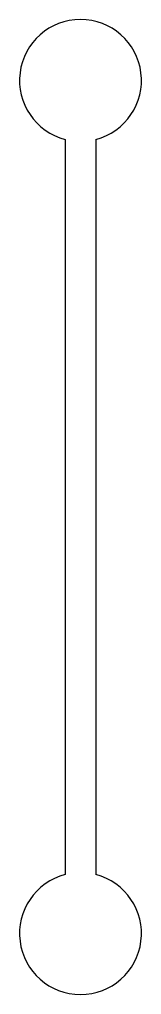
# Model space of a CAD drawing. Extents: x -0.37 to 0.38, y -3 to 3.
import ezdxf

# ---------------------------------------------------------------- set-up
doc = ezdxf.new("R2010")
doc.units = 0
doc.header["$MEASUREMENT"] = 0
doc.layers.get('0').update_dxf_attribs({"linetype": 'CONTINUOUS'})

msp = doc.modelspace()

# ---------------------------------------------------------------- linework, layer by layer
at = {"color": 0}
for p, q in [((-0.0937, 2.2619), (-0.0937, -2.2619)), ((0.0938, 2.2619), (0.0938, -2.2619))]:
    msp.add_line(p, q, dxfattribs=at)
for centre, start, end in [((0, 2.625), 284.47751, 255.52249), ((0, -2.625), 104.47751, 75.52249)]:
    msp.add_arc(centre, 0.375, start, end, dxfattribs=at)

doc.saveas('drawing.dxf')
